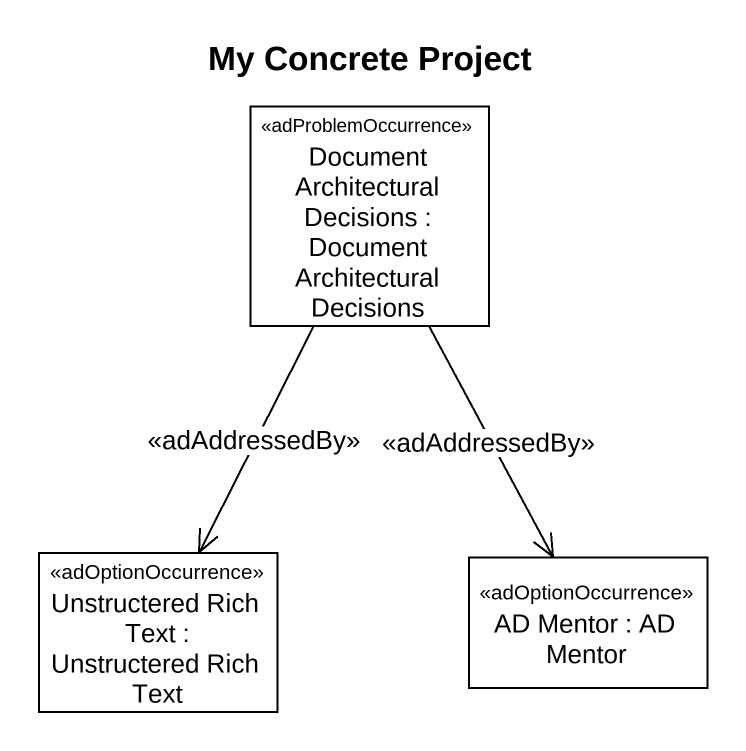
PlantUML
@startuml
title My Concrete Project
hide empty description
state "Document Architectural Decisions : Document Architectural Decisions" as Document_Architectural <<adProblemOccurrence>>
state "Unstructered Rich Text : Unstructered Rich Text" as Unstructered_Rich_Text <<adOptionOccurrence>>
state "AD Mentor : AD Mentor" as AD_Mentor <<adOptionOccurrence>>
Document_Architectural --> Unstructered_Rich_Text : <<adAddressedBy>>
Document_Architectural --> AD_Mentor : <<adAddressedBy>>
@enduml
